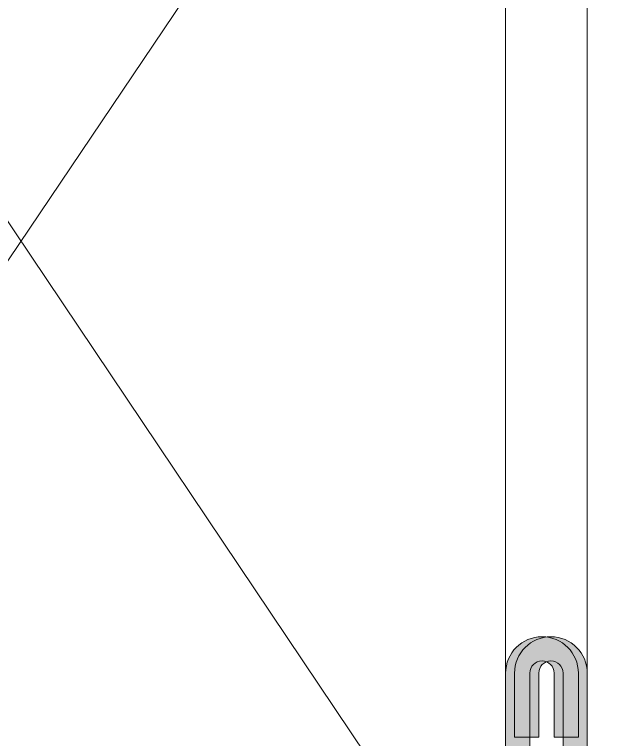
# Model space of a CAD drawing. Header units: inches. Extents: x 4017 to 5703, y -944 to 2840.
# Drawn here: x 4811.212 to 4813.015, y 2127.685 to 2129.877 of the extents above; entities that cross this region are included whole.
import ezdxf

# ---------------------------------------------------------------- set-up
doc = ezdxf.new("R2010")
doc.units = ezdxf.units.IN
doc.header["$MEASUREMENT"] = 0
doc.layers.get('0').update_dxf_attribs({"color": 5})
doc.layers.add('1 - subStructural - Bearing', color=132, linetype='Continuous', lineweight=9)

# ---------------------------------------------------------------- blocks, each defined once
blk = doc.blocks.new('ddaswd')
at = {"layer": '1 - subStructural - Bearing'}
h = blk.add_hatch(color=256, dxfattribs=at)
h.dxf.hatch_style = 1
edge = h.paths.add_edge_path()
edge.add_line((-106.5975, -216.2112), (-106.5975, -217.189))
edge.add_line((-106.5975, -217.189), (-103.1744, -217.189))
edge.add_line((-103.1744, -217.189), (-103.1744, -215.9972))
edge.add_arc((-103.2844, -215.9972), 0.11, 0, 180)
edge.add_line((-103.3944, -215.9972), (-103.3944, -216.1904))
edge.add_line((-103.3944, -216.1904), (-103.3211, -216.1904))
edge.add_line((-103.3211, -216.1904), (-103.3211, -215.9972))
edge.add_arc((-103.2844, -215.9972), 0.0367, 0, 180, ccw=False)
edge.add_line((-103.2478, -215.9972), (-103.2478, -217.1157))
edge.add_line((-103.2478, -217.1157), (-106.5242, -217.1157))
edge.add_line((-106.5242, -217.1157), (-106.5242, -216.2416))
edge.add_line((-106.5242, -216.2416), (-105.9131, -215.3861))
edge.add_line((-105.9131, -215.3861), (-105.9131, -214.1031))
edge.add_line((-105.9131, -214.1031), (-106.5242, -213.492))
edge.add_line((-106.5242, -213.492), (-106.5242, -212.2624))
edge.add_line((-106.5242, -212.2624), (-103.2478, -212.2624))
edge.add_line((-103.2478, -212.2624), (-103.2478, -213.492))
edge.add_line((-103.2478, -213.492), (-103.3211, -213.2988))
edge.add_line((-103.3211, -213.2988), (-103.3944, -213.2988))
edge.add_line((-103.3944, -213.2988), (-103.3944, -213.492))
edge.add_arc((-103.2844, -213.492), 0.11, 180, 360)
edge.add_line((-103.1744, -213.492), (-103.1744, -212.189))
edge.add_line((-103.1744, -212.189), (-106.5975, -212.189))
edge.add_line((-106.5975, -212.189), (-106.5975, -213.5224))
edge.add_line((-106.5975, -213.5224), (-105.9864, -214.1335))
edge.add_line((-105.9864, -214.1335), (-105.9864, -215.3557))
edge.add_line((-105.9864, -215.3557), (-106.5975, -216.2112))
h = blk.add_hatch(color=256, dxfattribs=at)
h.dxf.hatch_style = 1
edge = h.paths.add_edge_path()
edge.add_line((-99.9982, -216.2112), (-99.9982, -217.189))
edge.add_line((-99.9982, -217.189), (-103.4213, -217.189))
edge.add_line((-103.4213, -217.189), (-103.4213, -215.9972))
edge.add_arc((-103.3113, -215.9972), 0.11, 360, 540, ccw=False)
edge.add_line((-103.2013, -215.9972), (-103.2013, -216.1904))
edge.add_line((-103.2013, -216.1904), (-103.2746, -216.1904))
edge.add_line((-103.2746, -216.1904), (-103.2746, -215.9972))
edge.add_arc((-103.3113, -215.9972), 0.0367, 360, 540)
edge.add_line((-103.348, -215.9972), (-103.348, -217.1157))
edge.add_line((-103.348, -217.1157), (-100.0715, -217.1157))
edge.add_line((-100.0715, -217.1157), (-100.0715, -216.2416))
edge.add_line((-100.0715, -216.2416), (-100.6826, -215.3861))
edge.add_line((-100.6826, -215.3861), (-100.6826, -214.1031))
edge.add_line((-100.6826, -214.1031), (-100.0715, -213.492))
edge.add_line((-100.0715, -213.492), (-100.0715, -212.2624))
edge.add_line((-100.0715, -212.2624), (-103.348, -212.2624))
edge.add_line((-103.348, -212.2624), (-103.348, -213.492))
edge.add_line((-103.348, -213.492), (-103.2746, -213.2988))
edge.add_line((-103.2746, -213.2988), (-103.2013, -213.2988))
edge.add_line((-103.2013, -213.2988), (-103.2013, -213.492))
edge.add_arc((-103.3113, -213.492), 0.11, 180, 360, ccw=False)
edge.add_line((-103.4213, -213.492), (-103.4213, -212.189))
edge.add_line((-103.4213, -212.189), (-99.9982, -212.189))
edge.add_line((-99.9982, -212.189), (-99.9982, -213.5224))
edge.add_line((-99.9982, -213.5224), (-100.6093, -214.1335))
edge.add_line((-100.6093, -214.1335), (-100.6093, -215.3557))
edge.add_line((-100.6093, -215.3557), (-99.9982, -216.2112))
for p, q in [((-103.3882, -217.189), (-100.0715, -212.2624)), ((-103.348, -212.2624), (-100.0715, -217.1157))]:
    blk.add_line(p, q, dxfattribs=at)
for points in [[(-106.5975, -213.5224), (-105.9864, -214.1335), (-105.9864, -215.3557), (-106.5975, -216.2112), (-106.5975, -217.189), (-103.1744, -217.189), (-103.1744, -215.9972, 1), (-103.3944, -215.9972), (-103.3944, -216.1904), (-103.3211, -216.1904), (-103.3211, -215.9972, -1), (-103.2478, -215.9972), (-103.2478, -217.1157), (-106.5242, -217.1157), (-106.5242, -216.2416), (-105.9131, -215.3861), (-105.9131, -214.1031), (-106.5242, -213.492)], [(-99.9982, -213.5224), (-100.6093, -214.1335), (-100.6093, -215.3557), (-99.9982, -216.2112), (-99.9982, -217.189), (-103.4213, -217.189), (-103.4213, -215.9972, -1), (-103.2013, -215.9972), (-103.2013, -216.1904), (-103.2746, -216.1904), (-103.2746, -215.9972, 1), (-103.348, -215.9972), (-103.348, -217.1157), (-100.0715, -217.1157), (-100.0715, -216.2416), (-100.6826, -215.3861), (-100.6826, -214.1031), (-100.0715, -213.492)]]:
    blk.add_lwpolyline(points, format="xyb", dxfattribs=at)
for points in [[(-103.1744, -217.189), (-106.5975, -217.189), (-106.5975, -212.189), (-103.1744, -212.189), (-103.1744, -217.189)], [(-103.4213, -217.189), (-99.9982, -217.189), (-99.9982, -212.189), (-103.4213, -212.189), (-103.4213, -217.189)]]:
    blk.add_lwpolyline(points, dxfattribs=at)

msp = doc.modelspace()

# ---------------------------------------------------------------- block references
at = {"xscale": -1}
msp.add_blockref('ddaswd', (4709.5231, 2343.8833), dxfattribs=at)

doc.saveas('drawing.dxf')
